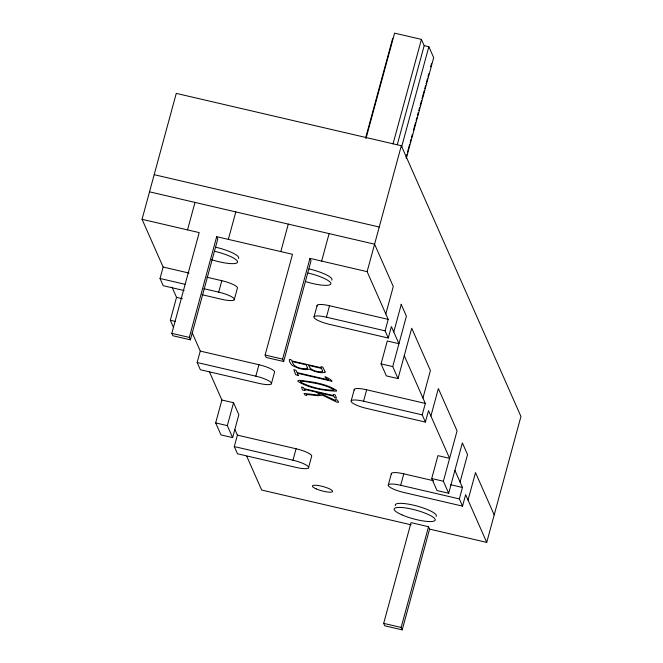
<?xml version="1.0" encoding="UTF-8"?>
<svg xmlns="http://www.w3.org/2000/svg" width="663" height="663" viewBox="0 0 663 663"><rect width="100%" height="100%" fill="white"/><g stroke="black" fill="none" stroke-linecap="round" stroke-linejoin="round"><path stroke-width="0.99" d="M184.099 290.551L163.214 285.695L160.032 278.485L163.139 267.04L142.056 219.312L176.267 93.384L401.33 145.727L520.944 416.463L486.733 542.4L429.591 529.107L428.53 526.704L411.035 522.635L383.67 623.377L384.731 625.781L402.217 629.85L429.591 529.107M187.53 229.895L194.997 202.414M173.573 327.638L170.308 320.254L176.532 297.356L171.999 287.104M385.095 330.829L326.42 317.187A14.569 3.108 15.2 0 0 314.013 317.536A14.569 3.108 15.2 0 0 329.602 324.389L388.278 338.039L385.095 330.829L388.203 319.384L367.12 271.656L309.977 258.371L311.038 260.774L283.665 361.517L266.178 357.448L265.117 355.045L292.491 254.302L216.685 236.674L217.746 239.078L190.38 339.821L172.886 335.751L171.825 333.348L199.198 232.605L142.056 219.312M190.38 339.821L189.32 337.417L216.685 236.674M228.345 239.384L235.813 211.911M197.16 362.528L255.835 376.178A14.569 3.108 15.2 0 1 271.416 383.032A14.569 3.108 15.2 0 1 259.018 383.38L200.342 369.73L197.16 362.528L200.267 351.083L192.121 332.644M202 294.712L221.89 299.336A14.569 3.108 15.2 0 0 234.288 298.988A14.569 3.108 15.2 0 0 218.707 292.134L221.815 280.689L206.897 277.217M234.221 299.809L237.337 288.364A14.569 3.108 15.2 0 0 221.815 280.689M221.881 400.004L233.542 402.723L238.846 414.723L232.63 437.621L220.97 434.911L215.666 422.903L221.881 400.004L209.541 372.067M232.63 437.621L227.326 425.613L233.542 402.723M280.822 251.592L288.289 224.111M234.288 446.572L292.963 460.221A14.569 3.108 15.2 0 1 308.552 467.075A14.569 3.108 15.2 0 1 296.146 467.423L237.47 453.774L234.288 446.572L237.395 435.127L235.009 429.723M255.835 376.178L258.943 364.725L200.267 351.083M271.349 383.852L274.465 372.407A14.569 3.108 15.2 0 0 258.943 364.725M283.665 361.517L282.604 359.114L309.977 258.371M321.638 261.081L329.105 233.608M314.08 316.715L317.196 305.262M365.86 137.084L392.695 38.305M365.935 138.675L394.601 33.15L421.428 39.39L424.187 45.631L397.344 144.41M326.42 317.187L329.528 305.734L388.203 319.384M292.963 460.221L296.071 448.768L237.395 435.127M393.026 143.912L421.428 39.39M308.486 467.896L311.593 456.451A14.569 3.108 15.2 0 0 296.071 448.768M367.12 271.656L401.33 145.727M401.471 147.493L428.845 46.717L424.187 45.631M406.071 157.371L406.883 154.388M407.43 152.391L409.593 144.426M410.132 142.437L410.944 139.454M411.483 137.465L412.295 134.473M413.38 130.495L415.544 122.531M416.082 120.542L416.894 117.55M417.433 115.561L418.245 112.577M418.784 110.58L419.596 107.597M420.143 105.608L421.494 100.627M422.033 98.638L424.196 90.674M424.734 88.685L425.547 85.693M426.094 83.704L427.444 78.731M427.983 76.734L428.795 73.75M430.685 66.781L431.497 63.797M406.295 158.416L433.677 57.64L428.845 46.717M351.216 400.75L354.324 389.305M385.816 313.98L393.283 286.507L374.587 244.183L149.515 191.839M363.548 401.231L366.664 389.778L425.331 403.427L422.223 414.872L425.406 422.074L366.73 408.433A14.569 3.108 15.2 0 1 351.15 401.579A14.569 3.108 15.2 0 1 363.548 401.231L422.223 414.872M422.944 398.024L430.411 370.551L411.715 328.226L398.032 378.598L386.372 375.888L381.068 363.879L387.283 340.981L398.944 343.699L391.385 326.586L388.278 338.039M393.772 331.989L401.239 304.516M398.032 378.598L392.728 366.589L406.411 316.218L401.107 304.218M388.344 484.794L391.452 473.349M486.733 542.4L465.65 494.673L462.534 506.118L403.858 492.476A14.569 3.108 15.2 0 1 388.278 485.614A14.569 3.108 15.2 0 1 400.676 485.275L403.792 473.821L433.627 480.758M425.406 422.074L428.513 410.629L449.605 458.357L437.945 455.638L431.721 478.537L437.025 490.545L448.685 493.255L462.368 442.884L467.539 454.594L460.081 482.067M430.909 416.032L438.367 388.559L457.064 430.875L443.381 481.247L448.685 493.255M402.217 629.85L401.156 627.447L428.53 526.704M462.534 506.118L459.351 498.916L462.467 487.471L454.909 470.357M468.037 500.076L475.504 472.603L494.2 514.919M154.181 174.684L379.244 227.028M163.139 267.04L188.996 273.057M160.032 278.485L184.894 284.27M203.79 288.662L218.707 292.134M176.532 297.356L182.366 298.715M381.068 363.879L392.728 366.589M170.308 320.254L175.173 321.381M171.825 333.348L189.32 337.417M265.117 355.045L282.604 359.114M215.666 422.903L227.326 425.613M431.721 478.537L443.381 481.247M450.533 484.694L462.467 487.471M400.676 485.275L459.351 498.916M411.126 524.814L261.67 490.048L246.711 456.194M383.67 623.377L401.156 627.447M404.248 355.7L425.331 403.427M317.129 306.082A14.569 3.108 15.2 0 1 329.528 305.734M215.84 247.249A21.249 4.525 15.2 0 1 238.473 258.446M214.729 251.327A21.249 4.525 15.2 0 1 237.52 262.258A21.249 4.525 15.2 0 1 211.389 259.614M308.022 273.023A21.249 4.525 15.2 0 1 330.845 283.863A21.249 4.525 15.2 0 1 305.552 281.584M309.132 268.946A21.249 4.525 15.2 0 1 331.765 280.142M395.405 505.67A21.249 4.525 15.2 0 1 416.182 505.828A21.249 4.525 15.2 0 1 436.13 516.361M354.257 390.126A14.569 3.108 15.2 0 1 366.664 389.778M391.385 474.169A14.569 3.108 15.2 0 1 403.792 473.821M333.912 389.745L333.879 390.192C322.674 390.101 310.292 387.358 300.38 381.954A7.202 1.533 15.2 0 1 302.51 381.15C313.093 382.874 324.646 384.167 333.912 389.745M322.591 370.899L322.458 371.595C317.61 372.208 310.375 370.832 308.718 365.421L321.48 368.388L322.591 370.899M307.425 367.998L307.06 368.545C301.698 369.109 293.643 367.783 292.159 361.567L306.231 364.841L307.425 367.998M325.127 371.976L324.853 372.374C319.665 373.567 314.163 371.346 309.513 369.117C304.052 370.725 298.143 368.156 293.162 365.926C290.601 365.18 286.772 356.835 291.505 360.084L291.877 360.937L321.199 367.75L321.016 366.656L322.806 367.07L325.127 371.976M304.947 390.524L302.494 389.952L301.524 387.059L303.298 387.465L304.151 388.725L333.481 395.546L333.298 394.444L335.08 394.858L336.539 398.165L334.757 397.75L333.754 396.176L318.63 392.653L335.685 400.543L335.569 399.598L337.359 400.013L338.66 402.284L336.68 402.109L322.467 395.165L317.95 395.72L306.671 394.427L306.828 395.471L305.063 395.057L304.027 393.424L316.881 394.916L320.386 394.212L315.381 391.899L304.433 389.355L304.947 390.524M298.259 375.374L295.797 374.802L293.808 369.589L296.063 370.402L297.016 372.573L328.392 379.866C319.226 373.451 330.787 378.689 332.064 381.291L297.297 373.203L298.259 375.374M336.423 390.805L335.992 391.17C323.179 390.598 308.95 388.137 297.919 381.382A10.202 2.171 15.2 0 1 299.154 380.322C311.726 381.681 325.608 383.471 336.39 390.316L336.423 390.805M401.919 514.853A21.249 4.525 15.2 0 0 435.019 520.438A21.249 4.525 15.2 0 0 407.181 508.19A21.249 4.525 15.2 0 0 401.919 514.853M316.234 488.896A10.442 2.221 15.2 0 0 332.503 491.639A10.442 2.221 15.2 0 0 318.828 485.623A10.442 2.221 15.2 0 0 316.234 488.896"/></g></svg>
